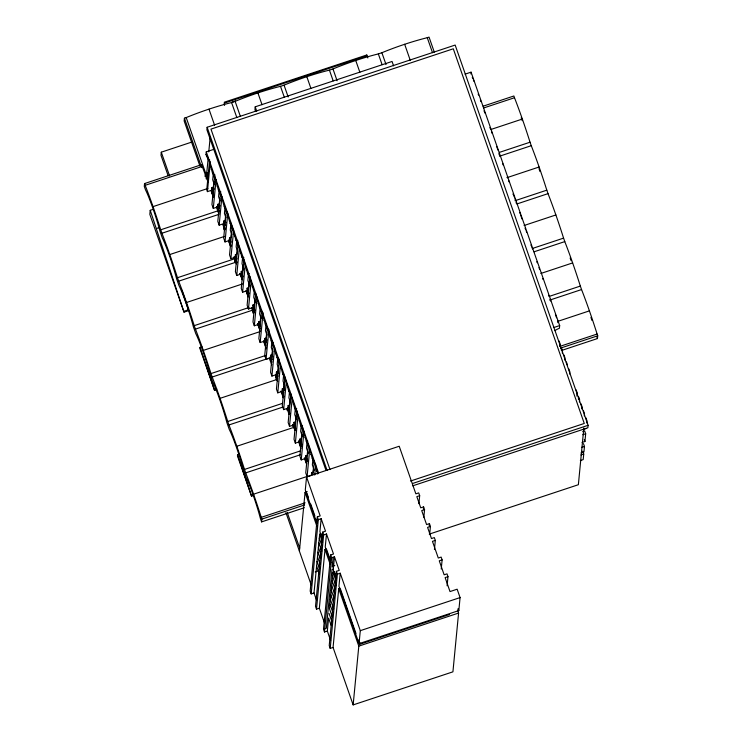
<?xml version="1.0" encoding="UTF-8"?>
<svg xmlns="http://www.w3.org/2000/svg" width="742" height="742" viewBox="0 0 742 742"><rect width="100%" height="100%" fill="white"/><g stroke="black" fill="none" stroke-linecap="round" stroke-linejoin="round"><path stroke-width="1.11" d="M562.38 350.196L597.468 338.556L597.718 335.783L597.106 334.039A65.88 5.509 71.6 0 0 581.561 289.556L580.337 286.078A65.88 5.509 71.6 0 0 564.792 241.604L563.577 238.126A65.88 5.509 71.6 0 0 548.023 193.643L546.808 190.165A65.88 5.509 71.6 0 0 531.263 145.692L530.038 142.214A65.88 5.509 71.6 0 0 514.494 97.74L513.881 95.987L483.181 106.171M208.048 182.105A65.88 5.593 71.7 0 0 202.176 166.421L201.564 164.678L144.551 183.571L144.282 186.353L145.506 189.85A29.179 2.476 71.7 0 1 152.871 208.261L154.215 212.184A29.179 2.476 71.7 0 1 159.836 230.836L162.257 237.774A29.179 2.476 71.7 0 1 169.621 256.194L170.966 260.117A29.179 2.476 71.7 0 1 176.587 278.76L179.017 285.707A29.179 2.476 71.7 0 1 186.381 304.118L187.726 308.041A29.179 2.476 71.7 0 1 193.347 326.684L195.777 333.631A29.179 2.476 71.7 0 1 203.141 352.042L204.486 355.965A29.179 2.476 71.7 0 1 210.097 374.617L212.527 381.564A29.179 2.476 71.7 0 1 219.892 399.975L221.237 403.898A29.179 2.476 71.7 0 1 226.857 422.541L229.287 429.488A29.179 2.476 71.7 0 1 236.652 447.899L237.997 451.822A29.179 2.476 71.7 0 1 243.617 470.474L246.038 477.412A29.179 2.476 71.7 0 1 253.402 495.832L254.747 499.756A29.179 2.476 71.7 0 1 260.368 518.398L261.592 521.895L304.35 507.723M153.511 209.235L150.218 210.329L149.828 214.345L184.025 312.159L188.301 310.74L188.394 309.813L181.873 290.224M191.77 142.084L161.292 152.184L160.986 155.273L168.156 175.771M434.302 52.144L429.043 37.1L427.262 37.694A65.88 12.382 -19.3 0 0 381.889 52.728L378.337 53.906A65.88 12.382 -19.3 0 0 332.973 68.941L329.42 70.119A65.88 12.382 -19.3 0 0 284.047 85.154L280.495 86.332A65.88 12.382 -19.3 0 0 235.131 101.366L231.578 102.544A65.88 12.382 -19.3 0 0 186.205 117.579L184.424 118.173L184.155 120.955L199.941 166.097M184.025 312.159L150.218 210.329M412.738 485.824L587.859 427.782L588.1 425.305L455.161 45.058L207.139 127.262L206.897 129.739L325.979 470.345M207.639 156.21A7.429 1.401 -19.3 0 0 206.675 156.432L206.007 154.522L206.267 151.85L214.252 149.198M206.174 178.859L208.224 157.592M208.771 151.897L210.199 137.085M209.643 159.818L206.758 189.72L207.426 191.631L211.702 190.212L211.962 187.559L213.381 187.086L213.919 181.586M207.426 191.631L210.311 161.728M214.837 174.676L211.952 204.579L213.288 208.4L217.564 206.981L217.823 204.328L219.242 203.855L219.78 198.355M213.288 208.4L216.061 179.647M202.01 346.755L200.015 347.414L199.913 348.499L214.568 390.413L216.701 389.708M220.699 191.445L217.814 221.348L219.15 225.169L223.425 223.75L223.685 221.097L225.114 220.624L225.642 215.124M219.15 225.169L221.923 196.417M223.769 229.63L223.991 227.321L224.743 229.464M226.449 209.365L223.676 238.117L225.011 241.938L229.287 240.519L229.547 237.857L230.975 237.394L231.504 231.884M225.011 241.938L227.785 213.186M214.568 390.413L200.015 347.414M232.311 226.134L229.538 254.886L230.873 258.708L235.149 257.288L235.409 254.627L236.837 254.154L237.366 248.653M230.873 258.708L233.647 229.955M238.099 241.039L236.67 241.512L236.151 246.928L237.663 251.241M234.899 262.39L235.084 260.535M234.917 262.427L235.093 260.572M238.173 242.903L235.4 271.655L236.735 275.477L241.011 274.058L241.271 271.396L242.699 270.923L243.116 266.526M236.735 275.477L239.397 247.865M393.575 65.815L392.054 61.465L255.211 106.82L254.96 109.491A7.429 0.631 71.7 0 1 255.573 111.541M243.96 257.808L242.532 258.281L242.013 263.698L243.895 269.096M244.035 259.672L241.261 288.425L242.597 292.237L246.873 290.827L247.132 288.165L248.561 287.692L248.978 283.296M242.597 292.237L245.37 263.484M249.896 276.432L247.123 305.194L248.459 309.006L252.734 307.587L252.994 304.934L254.423 304.461L254.84 300.056M248.459 309.006L251.121 281.403M239.471 454.197L237.57 454.827L237.468 455.903L251.547 496.185L253.681 495.471M252.948 313.096L253.17 310.796L252.048 307.587M255.758 293.201L252.994 321.954L254.32 325.775L258.596 324.356L258.856 321.703L260.284 321.23L260.813 315.73M254.32 325.775L257.094 297.023M261.62 309.97L258.856 338.723L260.182 342.544L264.467 341.125L264.718 338.473L266.146 338L266.675 332.499M260.182 342.544L263.067 312.642M267.482 326.74L264.718 355.492L266.053 359.313L270.329 357.894L270.58 355.233L272.008 354.759L272.537 349.259M251.547 496.185L237.57 454.827M266.053 359.313L268.929 329.411M273.455 342.359L270.58 372.261L271.915 376.083L276.191 374.664L276.441 372.002L277.87 371.529L278.398 366.029M271.915 376.083L274.679 347.321M261.592 521.895L261.861 519.112L261.249 517.359A65.88 5.593 71.7 0 0 245.695 472.886L244.489 469.436A65.88 5.593 71.7 0 0 228.944 424.962L227.738 421.502A65.88 5.593 71.7 0 0 212.184 377.029L210.978 373.578A65.88 5.593 71.7 0 0 195.434 329.105L194.228 325.655A65.88 5.593 71.7 0 0 178.674 281.172L177.468 277.721A65.88 5.593 71.7 0 0 161.914 233.248L160.708 229.797A65.88 5.593 71.7 0 0 145.163 185.315L144.551 183.571M279.317 359.128L276.441 389.031L277.777 392.843L282.053 391.433L282.303 388.771L283.732 388.298L284.26 382.798M277.777 392.843L280.541 364.09M285.067 377.038L282.303 405.8L283.639 409.612L287.915 408.193L288.165 405.54L289.593 405.067L290.122 399.567M283.639 409.612L286.403 380.859M287.098 410.326L287.293 408.23M290.929 393.807L288.165 422.56L289.501 426.381L293.776 424.962L294.027 422.309L295.455 421.836L295.984 416.336M289.501 426.381L292.265 397.629M292.738 426.464L292.942 424.359L294.843 429.803M296.717 408.721L295.288 409.194L294.769 414.611L296.281 418.924M296.791 410.576L294.027 439.329L295.362 443.15L299.638 441.731L299.889 439.078L301.317 438.605L301.744 434.2M295.362 443.15L298.015 415.548M302.578 425.491L301.159 425.964L300.631 431.371L302.523 436.769M302.653 427.346L299.889 456.098L301.224 459.919L305.5 458.5L305.75 455.838L307.179 455.365L307.605 450.969M301.224 459.919L303.988 431.167M308.514 444.115L305.75 472.867L307.086 476.689L311.362 475.27L311.612 472.608L313.041 472.135L313.467 467.738M299.406 551.195L305.073 492.419L307.262 491.696M418.905 503.688L419.675 495.693L418.701 492.892L415.854 493.838L399.215 446.248L306.557 476.958L305.305 489.943L317.038 523.5M307.086 476.689L309.739 449.086M313.05 474.685L314.376 460.884M314.719 475.047L315.712 464.696M306.557 476.958L320.182 515.922L317.335 516.868L310.184 591.105L311.167 593.915L314.014 592.969L319.672 534.194L321.101 533.721L322.547 537.867M311.167 593.915L318.309 519.669L317.335 516.868M318.309 519.669L321.165 518.723L319.913 531.717L322.455 538.98M224.26 102.22L366.798 54.982L366.706 55.91L224.167 103.147L224.585 105.41M321.165 518.723L325.515 531.179L322.668 532.125L315.517 606.362L316.5 609.173L319.348 608.227L325.005 549.451L326.434 548.978L330.487 560.572M316.5 609.173L323.642 534.926L322.668 532.125M323.642 534.926L326.499 533.98L325.246 546.975L330.403 561.731M326.499 533.98L333.501 554.005L330.644 554.951L323.503 629.197L324.477 631.998L327.333 631.062L328.585 618.058L331.136 625.367M324.477 631.998L331.628 557.761L330.644 554.951M333.186 557.261L332.249 566.999L333.668 566.526L332.203 562.315M334.419 571.813L332.991 572.286L329.476 608.774L332.397 617.14M331.628 557.761L334.475 556.815L333.232 569.81L336.154 578.166M334.475 556.815L339.224 570.403L336.376 571.349L329.225 645.586L330.209 648.397L333.065 647.451L338.723 588.675L340.142 588.202M330.209 648.397L337.36 574.15L336.376 571.349M337.36 574.15L340.207 573.204L338.955 586.199L359.045 643.648L458.825 610.583L460.077 597.588L457.146 589.204L450.014 591.569L445.135 577.591L447.983 576.645L447.009 573.854L444.152 574.8L439.273 560.822L442.121 559.885L441.147 557.084L438.29 558.03L432.456 541.345L435.313 540.399L434.33 537.607L431.482 538.553L427.577 527.376L430.425 526.43L429.451 523.639L426.594 524.575L421.716 510.607L424.563 509.661L423.589 506.869L420.733 507.816L416.828 496.639L419.675 495.693M457.489 609.915L458.584 613.059L452.926 671.835L353.146 704.9L358.803 646.124L338.723 588.675M359.045 643.648L360.297 630.663L340.207 573.204M449.541 614.497L359.74 644.26L359.898 642.609M423.367 509.151L423.589 506.869M423.83 517.239L424.563 509.661M470.901 73.94L471.077 72.159L465.086 74.144M429.228 525.92L429.451 523.639M429.655 534.426L430.425 526.43M434.432 549.544L435.313 540.399M441.24 569.021L442.121 559.885M447.101 585.79L447.983 576.645M471.077 72.159L559.672 325.58L559.412 328.261A7.429 1.401 -19.3 0 0 555.044 330.644M559.858 346.06L560.071 343.852L559.069 340.986M561.304 350.187L561.518 347.97L562.519 350.836L562.306 353.044M564.745 360.037L564.959 357.82L563.957 354.964M569.633 374.005L569.847 371.798L568.845 368.932M576.849 396.07L577.174 392.759L576.172 389.893M578.398 399.085L578.612 396.877L579.613 399.743L579.4 401.951M581.849 408.944L582.053 406.727L581.051 403.871M584.288 415.928L584.501 413.721L583.5 410.855M583.833 428.013L578.37 484.712L429.256 534.129M582.73 451.173L583.731 454.039L583.193 459.604L580.346 460.55M583.462 443.586L584.464 446.452L583.926 452.017L581.079 452.963M582.09 442.464L584.937 441.518L585.679 433.792L584.677 430.926L582.776 431.556M586.727 422.912L586.941 420.705L585.939 417.839M206.675 156.432L209.123 160.995L212.537 173.201A7.429 1.401 -19.3 0 1 213.501 172.969M212.537 173.201L214.985 177.765L218.398 189.971A7.429 1.401 -19.3 0 1 219.363 189.739M218.398 189.971L220.847 194.534L224.26 206.73A7.429 1.401 -19.3 0 1 225.225 206.508M224.26 206.73L226.709 211.303L230.122 223.5A7.429 1.401 -19.3 0 1 231.087 223.277M230.122 223.5L232.571 228.063L235.984 240.269A7.429 1.401 -19.3 0 1 236.948 240.046M235.984 240.269L238.432 244.832L241.846 257.038A7.429 1.401 -19.3 0 1 242.81 256.815M241.846 257.038L244.294 261.601L247.707 273.807A7.429 1.401 -19.3 0 1 249.117 273.492M247.707 273.807L250.156 278.371L253.578 290.576A7.429 1.401 -19.3 0 1 254.061 290.456M253.578 290.576L256.018 295.14L259.44 307.346A7.429 1.401 -19.3 0 1 259.923 307.225M259.44 307.346L261.88 311.909L265.302 324.106A7.429 1.401 -19.3 0 1 266.257 323.883M265.302 324.106L267.751 328.669L271.164 340.875A7.429 1.401 -19.3 0 1 272.119 340.652M271.164 340.875L273.613 345.438L277.026 357.644A7.429 1.401 -19.3 0 1 277.981 357.421M277.026 357.644L279.474 362.207L282.887 374.413A7.429 1.401 -19.3 0 1 283.843 374.191M282.887 374.413L285.336 378.977L288.749 391.182A7.429 1.401 -19.3 0 1 289.705 390.951M288.749 391.182L291.198 395.746L294.611 407.952A7.429 1.401 -19.3 0 1 295.566 407.72M294.611 407.952L297.06 412.515L300.473 424.712A7.429 1.401 -19.3 0 1 301.428 424.489M300.473 424.712L302.922 429.275L306.335 441.481A7.429 1.401 -19.3 0 1 307.745 441.165M306.335 441.481L308.783 446.044L312.197 458.25A7.429 1.401 -19.3 0 1 312.688 458.129M312.197 458.25L314.645 462.813L317.724 474.064M232.005 102.173L235.576 100.995M145.163 185.315L202.176 166.421M205.015 175.131L206.666 174.778A29.04 2.467 71.7 0 1 207.89 177.765M204.913 176.225L207.695 175.297M205.478 176.262L207.259 175.668M153.028 206.628L207.853 188.459M483.793 107.924L514.494 97.74M156.571 228.49L158.89 227.664M160.708 229.797L217.731 210.895L218.936 214.355L161.914 233.248M490.555 129.6L522.349 119.045M169.779 254.552L224.603 236.383M499.338 152.398L530.038 142.214M499.459 156.237L531.263 145.692M177.468 277.721L234.481 258.828L235.687 262.278A65.88 5.593 71.7 0 1 236.327 263.911M178.674 281.172L235.687 262.278M507.315 177.551L539.119 167.006M186.539 302.486L242.458 283.954M515.013 200.72L546.808 190.165M184.118 311.232L188.394 309.813M517.322 203.827L548.023 193.643M194.228 325.655L249.043 307.485M195.434 329.105L252.447 310.202A65.88 5.593 71.7 0 1 253.727 313.495M524.084 225.503L555.888 214.957M203.299 350.409L260.312 331.516M532.877 248.31L563.577 238.126M534.092 251.788L564.792 241.604M210.978 373.578L265.803 355.409M212.184 377.029L269.207 358.136A65.88 5.593 71.7 0 1 271.776 364.841M540.853 273.464L572.648 262.918M214.67 389.327L216.664 388.669M220.049 398.343L277.063 379.44M549.637 296.262L580.337 286.078M549.757 300.102L581.561 289.556M227.738 421.502L282.563 403.333M228.944 424.962L282.674 407.154M557.613 321.416L589.417 310.87M553.69 327.565L559.672 325.58M236.809 446.267L293.823 427.373M559.82 346.403L597.106 334.039M560.433 348.146L597.718 335.783M244.489 469.436L300.408 450.904M245.695 472.886L300.519 454.716M253.56 494.2L307.29 476.392M251.649 495.099L253.551 494.469M261.249 517.359L305.11 502.826M261.861 519.112L304.619 504.94M410.493 481.048L584.269 423.459L453.288 48.796L210.969 129.108L330.005 469.584M412.561 483.487L588.1 425.305M583.351 429.386L586.199 428.44M582.832 434.738L585.679 433.792M581.607 447.398L584.464 446.452M580.884 454.985L583.731 454.039M315.22 571.924L318.513 570.839M332.62 566.155L334.8 565.432M333.436 569.003L332.008 569.476L326.35 628.251L324.449 628.882M360.297 630.663L460.077 597.588M358.803 646.124L458.584 613.059M507.055 177.264L507.454 177.895M512.917 194.024L513.316 194.664M472.274 77.289L472.775 78.327M478.136 94.058L478.636 95.097M483.997 110.827L485.064 113.229M489.859 127.587L490.36 128.626M525.039 228.193L525.531 229.232M530.901 244.962L531.393 246.001M536.763 261.731L537.254 262.77M542.625 278.5L543.125 279.539M548.486 295.27L548.987 296.308M513.807 195.702L514.373 197.066M519.669 212.462L520.235 213.835M206.795 172.394L208.066 175.798M473.34 79.691L473.934 81.305M496.788 146.768L497.956 150.116M502.649 163.537L503.243 165.141M508.511 180.306L509.105 181.911M526.097 230.604L526.69 232.218M531.958 247.374L532.552 248.987M555.406 314.441L556.583 317.799M596.856 336.812L597.468 338.556M566.396 361.948L567.398 364.814M584.269 439.616L584.937 441.518M427.262 37.694L432.521 52.738M404.659 44.279L410.298 60.408M381.889 52.728L386.025 64.554M378.337 53.906L382.093 64.656M366.798 54.982L367.846 57.978M355.743 60.492L359.879 72.317M332.973 68.941L337.1 80.767M329.42 70.119L333.177 80.869M306.826 76.704L310.954 88.53M284.047 85.154L288.184 96.979M280.495 86.332L284.26 97.081M458.092 608.486L458.825 610.583M257.901 92.917L262.037 104.743M255.211 106.82L256.732 111.161M235.131 101.366L240.389 116.42M231.578 102.544L236.837 117.588M208.984 109.139L214.614 125.259M207.139 127.262L327.148 470.511M206.267 151.85L318.55 472.997M214.735 178.757L213.223 174.444L212.704 179.861L214.206 184.174M220.597 195.526L219.085 191.213L218.565 196.63L220.068 200.943M226.829 213.371L224.947 207.983L224.427 213.39L225.93 217.712M232.691 230.141L230.808 224.752L230.289 230.159L231.801 234.481M236.67 241.512L238.553 246.91M242.532 258.281L244.044 262.603M249.906 279.363L248.394 275.05L247.874 280.467L249.757 285.856M255.767 296.132L254.256 291.819L253.736 297.236L255.619 302.625M261.629 312.901L260.117 308.589L259.598 313.996L261.11 318.318M267.491 329.671L265.979 325.358L265.46 330.765L266.972 335.087M273.353 346.44L271.841 342.118L271.322 347.534L272.833 351.856M279.215 363.209L277.703 358.887L277.183 364.303L278.695 368.616M285.457 381.054L283.565 375.656L283.045 381.073L284.557 385.386M291.318 397.823L289.426 392.425L288.907 397.842L290.419 402.155M295.288 409.194L297.18 414.592M301.159 425.964L302.662 430.277M308.524 447.046L307.021 442.733L306.492 448.14L308.384 453.538M314.385 463.815L312.883 459.493L312.354 464.909L314.246 470.307M213.381 187.086L214.141 189.247M219.242 203.855L220.003 206.016M225.114 220.624L225.865 222.776M266.146 338L266.897 340.151M272.008 354.759L272.759 356.921M277.87 371.529L278.621 373.69M283.732 388.298L284.483 390.459M211.962 187.559L213.464 191.872M217.823 204.328L219.326 208.641M223.685 221.097L225.197 225.41M229.547 237.857L231.059 242.18M235.409 254.627L236.921 258.949M241.271 271.396L243.153 276.794M247.132 288.165L249.015 293.563M252.994 304.934L254.877 310.332M258.856 321.703L260.368 326.016M264.718 338.473L266.23 342.785M270.58 355.233L272.091 359.555M276.441 372.002L277.953 376.324M282.303 388.771L283.815 393.084M288.165 405.54L289.677 409.853M294.027 422.309L295.539 426.622M299.889 439.078L301.781 444.467M305.75 455.838L307.642 461.236M311.612 472.608L312.373 474.769M211.702 190.212L213.214 194.534M217.564 206.981L219.075 211.303M223.425 223.75L225.318 229.148M229.287 240.519L231.179 245.917M235.149 257.288L237.041 262.687M241.011 274.058L242.523 278.371M246.873 290.827L248.385 295.14M252.734 307.587L254.246 311.909M258.596 324.356L260.108 328.678M264.467 341.125L265.97 345.438M270.329 357.894L271.832 362.207M276.191 374.664L277.693 378.977M282.053 391.433L283.936 396.822M287.915 408.193L289.797 413.591M293.776 424.962L295.659 430.36M299.638 441.731L301.141 446.053M305.5 458.5L306.632 461.737M186.205 117.579L205.747 173.47A65.88 12.382 -19.3 0 1 207.575 172.728M236.67 262.047L235.622 259.051A29.04 2.467 71.7 0 0 235.038 256.862M252.734 308.023L254.135 312.011M270.209 357.987L271.6 361.975M287.673 407.952L288.378 409.946A29.04 2.467 71.7 0 1 289.389 412.06M211.118 190.518L212.991 195.86M216.729 206.564L218.973 212.982M228.48 240.158L230.725 246.576M234.463 257.279L236.336 262.622M240.083 273.353L241.957 278.704M246.066 290.474L247.939 295.817M257.669 323.484L259.57 328.929M263.762 340.893L266.044 347.432M275.505 374.487L277.406 379.923M281.589 391.897L283.49 397.341M298.646 440.692L300.547 446.127M304.739 458.102L306.641 463.546M251.835 308.459L252.447 310.202M184.424 118.173L201.713 167.618M306.984 493.347L308.487 497.641M310.74 504.078L314.868 515.885M315.99 519.103L317.112 522.331M334.781 572.852L336.608 578.083M340.522 589.278L355.975 633.473M358.238 639.947L359.74 644.26M305.073 492.419L316.797 525.976M319.672 534.194L322.575 542.495M325.005 549.451L330.162 564.208M332.991 572.286L335.913 580.643M319.283 538.21L321.824 545.481M332.602 576.293L335.894 585.698M318.837 542.856L321.74 551.158M332.156 580.94L335.078 589.296M318.392 547.494L320.934 554.756M331.711 585.577L334.271 592.886M317.947 552.131L320.127 558.364M331.266 590.215L334.188 598.571M317.502 556.778L320.034 564.041M330.821 594.852L333.371 602.17M317.047 561.416L319.589 568.678M330.366 599.499L333.659 608.904M316.602 566.053L319.505 574.354M329.921 604.136L332.843 612.493M329.031 613.421L331.952 621.777M161.292 152.184L169.584 175.919M287.284 512.574L299.703 548.106M285.93 512.629L311.204 584.928M314.014 592.969L316.556 600.232M319.348 608.227L324.504 622.983M327.333 631.062L330.617 640.467M333.065 647.451L353.146 704.9M550.137 299.286L550.722 301.029M520.828 215.449L521.932 218.946M514.967 198.68L515.542 200.423M491.519 131.612L492.094 133.347M538.998 267.491L539.527 269.244M480.371 99.818L480.899 101.571M516.07 202.176L516.515 203.818M557.548 321.193L557.873 322.622M498.93 153.511L499.245 154.939M240.519 253.217A7.429 1.401 -19.3 0 1 241.002 253.096M234.648 236.448A7.429 1.401 -19.3 0 1 235.14 236.336M206.007 154.522A7.429 1.401 -19.3 0 1 206.499 154.401M246.381 269.986A7.429 1.401 -19.3 0 1 246.863 269.865M287.414 387.361A7.429 1.401 -19.3 0 1 288.369 387.138M252.243 286.755A7.429 1.401 -19.3 0 1 252.725 286.635M310.861 454.429A7.429 1.401 -19.3 0 1 311.352 454.317M275.69 353.823A7.429 1.401 -19.3 0 1 276.172 353.711M304.999 437.669A7.429 1.401 -19.3 0 1 305.491 437.548M263.966 320.294A7.429 1.401 -19.3 0 1 264.449 320.173M258.105 303.524A7.429 1.401 -19.3 0 1 258.587 303.404M269.828 337.063A7.429 1.401 -19.3 0 1 270.311 336.942M217.063 186.149A7.429 1.401 -19.3 0 1 217.554 186.029M299.137 420.899A7.429 1.401 -19.3 0 1 299.629 420.779M293.275 404.13A7.429 1.401 -19.3 0 1 293.767 404.01M211.201 169.38A7.429 1.401 -19.3 0 1 211.693 169.259M316.723 471.198A7.429 1.401 -19.3 0 1 317.214 471.077M287.237 409.352A65.88 5.593 71.7 0 1 289.185 414.518M292.83 424.545A65.88 5.593 71.7 0 1 294.815 430.23M299.035 442.807A65.88 5.593 71.7 0 1 300.9 448.613M257.659 324.05A65.88 5.593 71.7 0 1 259.978 330.57M263.595 341.125A65.88 5.593 71.7 0 1 266.155 348.888M211.368 191.547A65.88 5.593 71.7 0 1 213.325 197.344M216.506 207.046A65.88 5.593 71.7 0 1 217.731 210.895M222.823 224.576A65.88 5.593 71.7 0 1 224.807 230.039M228.453 240.436A65.88 5.593 71.7 0 1 230.41 246.242M233.878 256.899A65.88 5.593 71.7 0 1 234.481 258.828M239.907 273.399A65.88 5.593 71.7 0 1 242.226 279.827M246.186 291.263A65.88 5.593 71.7 0 1 248.134 297.078M304.313 458.12A65.88 5.593 71.7 0 1 306.604 464.223M275.551 377.279A29.179 2.476 71.7 0 1 276.571 380.117M275.736 375.675A65.88 5.593 71.7 0 1 277.731 381.351M281.005 390.997A65.88 5.593 71.7 0 1 283.221 397.786M217.953 207.751A29.04 2.467 71.7 0 1 218.844 211.08M305.147 457.916A29.04 2.467 71.7 0 1 306.9 461.691M294.722 425.472A29.04 2.467 71.7 0 1 295.743 428.347M299.926 441.147A29.04 2.467 71.7 0 1 300.779 443.985M301.048 444.912A29.04 2.467 71.7 0 1 301.567 446.721M282.86 392.212A29.04 2.467 71.7 0 1 283.732 395.078M241.744 274.503A29.04 2.467 71.7 0 1 242.402 276.163M570.134 257.993A29.04 2.43 71.6 0 1 571.145 260.72M538.97 168.62A29.04 2.43 71.6 0 1 539.981 171.56M590.947 317.409A29.04 2.43 71.6 0 1 591.921 320.386M521.19 117.793A29.04 2.43 71.6 0 1 522.201 120.668"/></g></svg>
